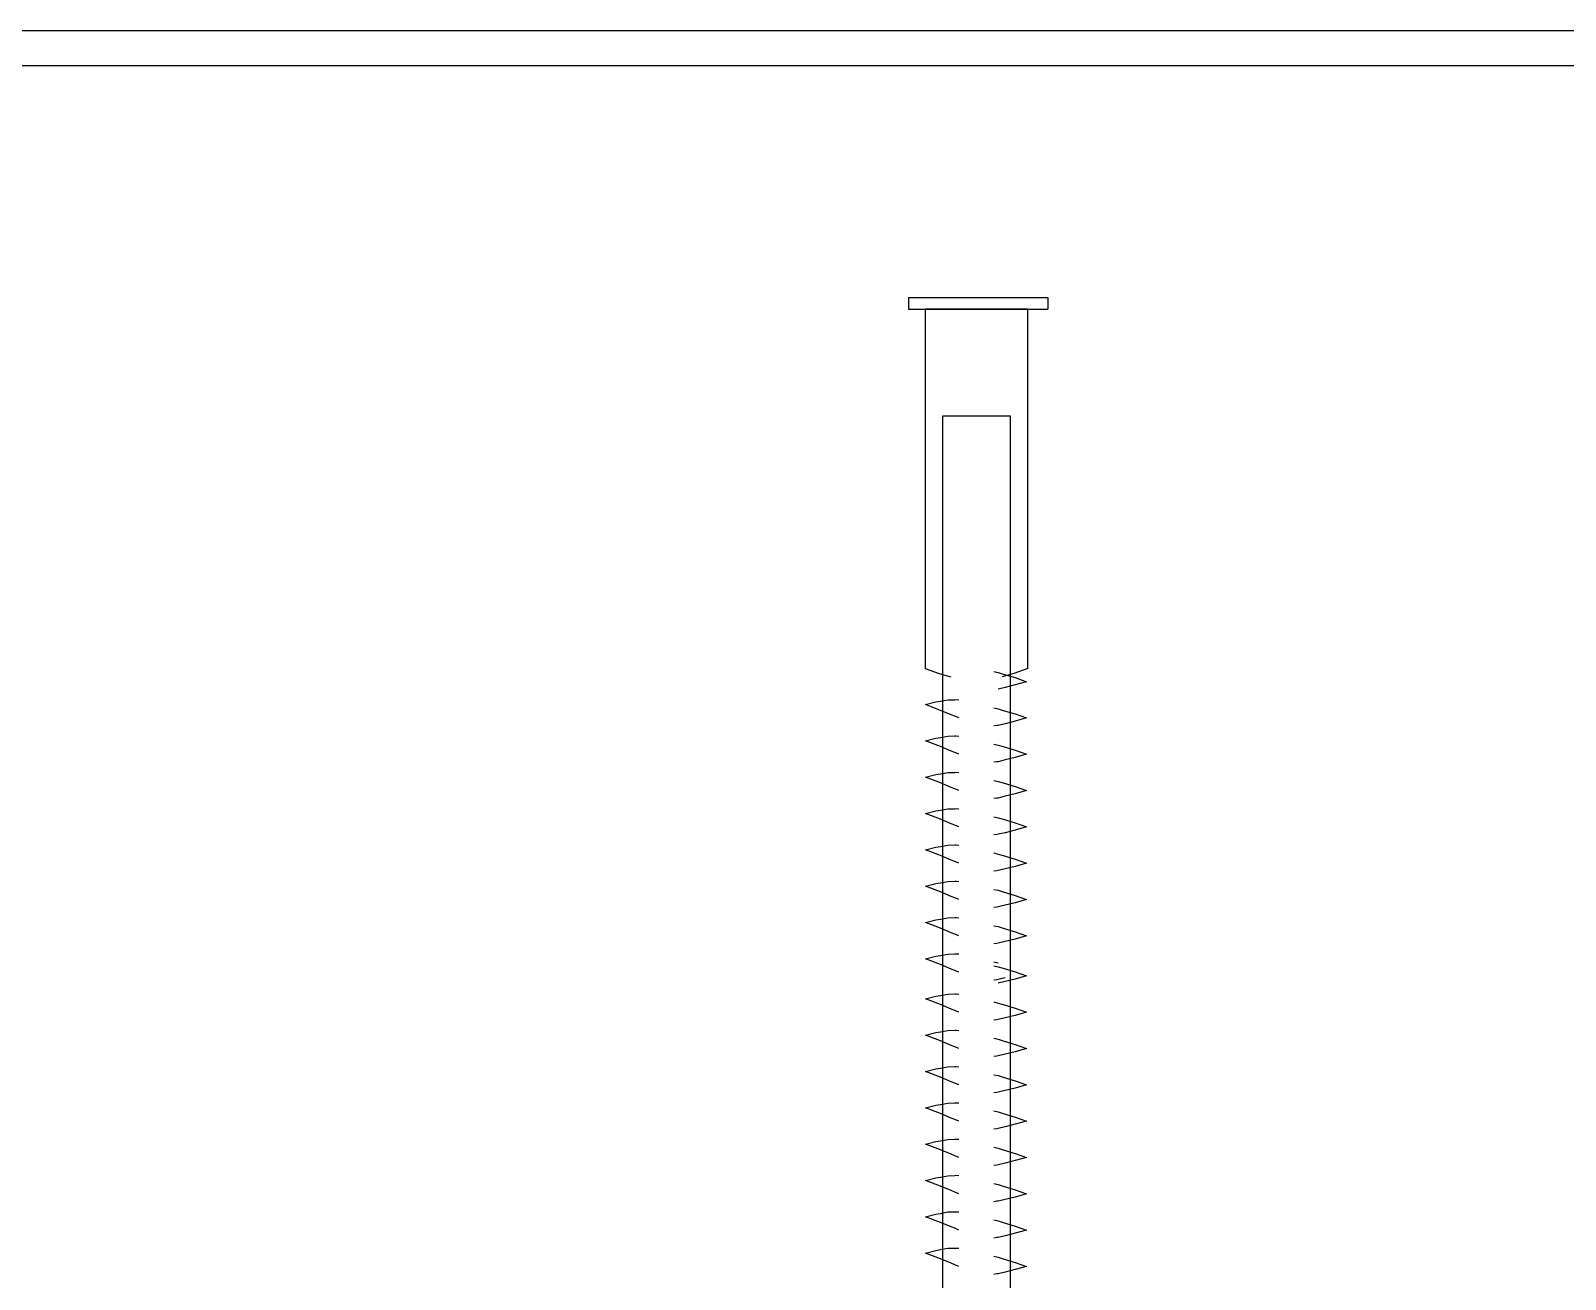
# Model space of a CAD drawing. Extents: x -11.9 to 9.3, y -3.9 to 3.8.
# Drawn here: x -6.562 to -5.239, y -2.779 to -1.703 of the extents above; entities that cross this region are included whole.
import ezdxf

# ---------------------------------------------------------------- set-up
doc = ezdxf.new("R2010")
doc.units = 0
doc.layers.add('SECTIONCUTEDGES', color=7, linetype='CONTINUOUS')

msp = doc.modelspace()

# ---------------------------------------------------------------- linework, layer by layer
at = {"layer": 'SECTIONCUTEDGES'}
for p, q in [((9.245, -1.7027), (-11.855, -1.7027)), ((-11.855, -1.7327), (9.245, -1.7327)), ((-5.805, -1.9327), (-5.685, -1.9327)), ((-5.805, -1.9327), (-5.805, -1.9427)), ((-5.805, -1.9427), (-5.685, -1.9427)), ((-5.7908, -1.9427), (-5.7908, -2.2528)), ((-5.7465, -1.9427), (-5.7908, -1.9427)), ((-5.7021, -1.9427), (-5.7465, -1.9427)), ((-5.7021, -2.2528), (-5.7021, -1.9427)), ((-5.685, -1.9327), (-5.685, -1.9427)), ((-5.7758, -2.0352), (-5.7758, -3.8182)), ((-5.7171, -2.0352), (-5.7758, -2.0352)), ((-5.7171, -3.8182), (-5.7171, -2.0352)), ((-5.7908, -2.2528), (-5.7787, -2.257)), ((-5.7787, -2.257), (-5.7686, -2.26)), ((-5.7316, -2.2553), (-5.7278, -2.2561)), ((-5.7278, -2.2561), (-5.7234, -2.2575)), ((-5.7142, -2.257), (-5.7244, -2.26)), ((-5.7234, -2.2575), (-5.7132, -2.2606)), ((-5.7021, -2.2528), (-5.7142, -2.257)), ((-5.7132, -2.2606), (-5.7033, -2.2641)), ((-5.7216, -2.269), (-5.7278, -2.2704)), ((-5.7132, -2.2668), (-5.7216, -2.269)), ((-5.7033, -2.2641), (-5.7132, -2.2668)), ((-5.7905, -2.2839), (-5.7816, -2.2816)), ((-5.7776, -2.2888), (-5.7905, -2.2839)), ((-5.7816, -2.2816), (-5.7776, -2.281)), ((-5.7776, -2.281), (-5.7711, -2.2798)), ((-5.7683, -2.2927), (-5.7776, -2.2888)), ((-5.7711, -2.2798), (-5.7651, -2.2796)), ((-5.7651, -2.2796), (-5.7641, -2.2795)), ((-5.7641, -2.2795), (-5.7617, -2.2797)), ((-5.7316, -2.2866), (-5.7278, -2.2875)), ((-5.7316, -2.2866), (-5.7278, -2.2875)), ((-5.7278, -2.2875), (-5.7234, -2.2888)), ((-5.7234, -2.2888), (-5.7132, -2.2919)), ((-5.7651, -2.2939), (-5.7683, -2.2927)), ((-5.7617, -2.2954), (-5.7651, -2.2939)), ((-5.729, -2.3019), (-5.7316, -2.3022)), ((-5.7278, -2.3018), (-5.729, -2.3019)), ((-5.7216, -2.3003), (-5.7278, -2.3018)), ((-5.7216, -2.3003), (-5.7278, -2.3018)), ((-5.7132, -2.2982), (-5.7216, -2.3003)), ((-5.7132, -2.2919), (-5.7033, -2.2954)), ((-5.7033, -2.2954), (-5.7132, -2.2982)), ((-5.7905, -2.3152), (-5.7816, -2.3129)), ((-5.7776, -2.3201), (-5.7905, -2.3152)), ((-5.7816, -2.3129), (-5.7776, -2.3123)), ((-5.7776, -2.3123), (-5.7711, -2.3111)), ((-5.7711, -2.3111), (-5.7651, -2.3109)), ((-5.7651, -2.3109), (-5.7641, -2.3109)), ((-5.7641, -2.3109), (-5.7617, -2.311)), ((-5.7683, -2.324), (-5.7776, -2.3201)), ((-5.7651, -2.3252), (-5.7683, -2.324)), ((-5.7617, -2.3267), (-5.7651, -2.3252)), ((-5.7316, -2.3179), (-5.7278, -2.3188)), ((-5.7316, -2.3179), (-5.7278, -2.3188)), ((-5.7278, -2.3188), (-5.7234, -2.3201)), ((-5.7234, -2.3201), (-5.7132, -2.3232)), ((-5.7132, -2.3232), (-5.7033, -2.3267)), ((-5.7033, -2.3267), (-5.7132, -2.3295)), ((-5.729, -2.3332), (-5.7316, -2.3336)), ((-5.7278, -2.3331), (-5.729, -2.3332)), ((-5.7216, -2.3316), (-5.7278, -2.3331)), ((-5.7216, -2.3316), (-5.7278, -2.3331)), ((-5.7132, -2.3295), (-5.7216, -2.3316)), ((-5.7905, -2.3465), (-5.7816, -2.3442)), ((-5.7776, -2.3514), (-5.7905, -2.3465)), ((-5.7816, -2.3442), (-5.7776, -2.3436)), ((-5.7776, -2.3436), (-5.7711, -2.3424)), ((-5.7683, -2.3554), (-5.7776, -2.3514)), ((-5.7711, -2.3424), (-5.7651, -2.3423)), ((-5.7651, -2.3566), (-5.7683, -2.3554)), ((-5.7651, -2.3423), (-5.7641, -2.3422)), ((-5.7641, -2.3422), (-5.7617, -2.3424)), ((-5.7316, -2.3492), (-5.7278, -2.3501)), ((-5.7316, -2.3492), (-5.7278, -2.3501)), ((-5.7278, -2.3501), (-5.7234, -2.3514)), ((-5.7234, -2.3514), (-5.7132, -2.3546)), ((-5.7132, -2.3546), (-5.7033, -2.358)), ((-5.7617, -2.358), (-5.7651, -2.3566)), ((-5.729, -2.3646), (-5.7316, -2.3649)), ((-5.7278, -2.3644), (-5.729, -2.3646)), ((-5.7216, -2.3629), (-5.7278, -2.3644)), ((-5.7216, -2.3629), (-5.7278, -2.3644)), ((-5.7132, -2.3608), (-5.7216, -2.3629)), ((-5.7033, -2.358), (-5.7132, -2.3608)), ((-5.7905, -2.3778), (-5.7816, -2.3755)), ((-5.7776, -2.3827), (-5.7905, -2.3778)), ((-5.7816, -2.3755), (-5.7776, -2.3749)), ((-5.7776, -2.3749), (-5.7711, -2.3738)), ((-5.7711, -2.3738), (-5.7651, -2.3736)), ((-5.7651, -2.3736), (-5.7641, -2.3735)), ((-5.7641, -2.3735), (-5.7617, -2.3737)), ((-5.7316, -2.3805), (-5.7278, -2.3814)), ((-5.7316, -2.3805), (-5.7278, -2.3814)), ((-5.7278, -2.3814), (-5.7234, -2.3827)), ((-5.7683, -2.3867), (-5.7776, -2.3827)), ((-5.7651, -2.3879), (-5.7683, -2.3867)), ((-5.7617, -2.3893), (-5.7651, -2.3879)), ((-5.7216, -2.3943), (-5.7278, -2.3957)), ((-5.7216, -2.3943), (-5.7278, -2.3957)), ((-5.7234, -2.3827), (-5.7132, -2.3859)), ((-5.7132, -2.3921), (-5.7216, -2.3943)), ((-5.7132, -2.3859), (-5.7033, -2.3893)), ((-5.7033, -2.3893), (-5.7132, -2.3921)), ((-5.7905, -2.4091), (-5.7816, -2.4068)), ((-5.7816, -2.4068), (-5.7776, -2.4062)), ((-5.7776, -2.4062), (-5.7711, -2.4051)), ((-5.7711, -2.4051), (-5.7651, -2.4049)), ((-5.7651, -2.4049), (-5.7641, -2.4048)), ((-5.7641, -2.4048), (-5.7617, -2.405)), ((-5.729, -2.3959), (-5.7316, -2.3962)), ((-5.7278, -2.3957), (-5.729, -2.3959)), ((-5.7776, -2.414), (-5.7905, -2.4091)), ((-5.7683, -2.418), (-5.7776, -2.414)), ((-5.7651, -2.4192), (-5.7683, -2.418)), ((-5.7617, -2.4206), (-5.7651, -2.4192)), ((-5.7316, -2.4118), (-5.7278, -2.4127)), ((-5.7316, -2.4118), (-5.7278, -2.4127)), ((-5.7278, -2.4127), (-5.7234, -2.414)), ((-5.7234, -2.414), (-5.7132, -2.4172)), ((-5.7132, -2.4172), (-5.7033, -2.4206)), ((-5.7033, -2.4206), (-5.7132, -2.4234)), ((-5.729, -2.4272), (-5.7316, -2.4275)), ((-5.7278, -2.427), (-5.729, -2.4272)), ((-5.7216, -2.4256), (-5.7278, -2.427)), ((-5.7216, -2.4256), (-5.7278, -2.427)), ((-5.7132, -2.4234), (-5.7216, -2.4256)), ((-5.7905, -2.4405), (-5.7816, -2.4381)), ((-5.7776, -2.4454), (-5.7905, -2.4405)), ((-5.7816, -2.4381), (-5.7776, -2.4375)), ((-5.7776, -2.4375), (-5.7711, -2.4364)), ((-5.7683, -2.4493), (-5.7776, -2.4454)), ((-5.7711, -2.4364), (-5.7651, -2.4362)), ((-5.7651, -2.4362), (-5.7641, -2.4361)), ((-5.7641, -2.4361), (-5.7617, -2.4363)), ((-5.7316, -2.4432), (-5.7278, -2.444)), ((-5.7316, -2.4432), (-5.7278, -2.444)), ((-5.7278, -2.444), (-5.7234, -2.4454)), ((-5.7234, -2.4454), (-5.7132, -2.4485)), ((-5.7651, -2.4505), (-5.7683, -2.4493)), ((-5.7617, -2.452), (-5.7651, -2.4505)), ((-5.729, -2.4585), (-5.7316, -2.4588)), ((-5.7278, -2.4583), (-5.729, -2.4585)), ((-5.7216, -2.4569), (-5.7278, -2.4583)), ((-5.7216, -2.4569), (-5.7278, -2.4583)), ((-5.7132, -2.4547), (-5.7216, -2.4569)), ((-5.7132, -2.4485), (-5.7033, -2.4519)), ((-5.7033, -2.4519), (-5.7132, -2.4547)), ((-5.7905, -2.4718), (-5.7816, -2.4694)), ((-5.7776, -2.4767), (-5.7905, -2.4718)), ((-5.7816, -2.4694), (-5.7776, -2.4688)), ((-5.7776, -2.4688), (-5.7711, -2.4677)), ((-5.7711, -2.4677), (-5.7651, -2.4675)), ((-5.7651, -2.4675), (-5.7641, -2.4674)), ((-5.7641, -2.4674), (-5.7617, -2.4676)), ((-5.7316, -2.4745), (-5.7278, -2.4753)), ((-5.7316, -2.4745), (-5.7278, -2.4753)), ((-5.7683, -2.4806), (-5.7776, -2.4767)), ((-5.7651, -2.4818), (-5.7683, -2.4806)), ((-5.7617, -2.4833), (-5.7651, -2.4818)), ((-5.7278, -2.4753), (-5.7234, -2.4767)), ((-5.7234, -2.4767), (-5.7132, -2.4798)), ((-5.7132, -2.486), (-5.7216, -2.4882)), ((-5.7132, -2.4798), (-5.7033, -2.4833)), ((-5.7033, -2.4833), (-5.7132, -2.486)), ((-5.7905, -2.5031), (-5.7816, -2.5008)), ((-5.7816, -2.5008), (-5.7776, -2.5002)), ((-5.7776, -2.5002), (-5.7711, -2.499)), ((-5.7711, -2.499), (-5.7651, -2.4988)), ((-5.7651, -2.4988), (-5.7641, -2.4987)), ((-5.7641, -2.4987), (-5.7617, -2.4989)), ((-5.729, -2.4898), (-5.7316, -2.4901)), ((-5.7278, -2.4896), (-5.729, -2.4898)), ((-5.7216, -2.4882), (-5.7278, -2.4896)), ((-5.7216, -2.4882), (-5.7278, -2.4896)), ((-5.7776, -2.508), (-5.7905, -2.5031)), ((-5.7683, -2.5119), (-5.7776, -2.508)), ((-5.7651, -2.5131), (-5.7683, -2.5119)), ((-5.7617, -2.5146), (-5.7651, -2.5131)), ((-5.7316, -2.5058), (-5.7278, -2.5066)), ((-5.7316, -2.509), (-5.7278, -2.5099)), ((-5.7278, -2.5099), (-5.7234, -2.5112)), ((-5.7234, -2.5112), (-5.7132, -2.5144)), ((-5.729, -2.5211), (-5.7316, -2.5214)), ((-5.7278, -2.5209), (-5.729, -2.5211)), ((-5.7216, -2.5195), (-5.7278, -2.5209)), ((-5.7216, -2.5227), (-5.7278, -2.5242)), ((-5.7132, -2.5206), (-5.7216, -2.5227)), ((-5.7132, -2.5144), (-5.7033, -2.5178)), ((-5.7033, -2.5178), (-5.7132, -2.5206)), ((-5.7905, -2.5376), (-5.7816, -2.5353)), ((-5.7776, -2.5425), (-5.7905, -2.5376)), ((-5.7816, -2.5353), (-5.7776, -2.5347)), ((-5.7776, -2.5347), (-5.7711, -2.5335)), ((-5.7711, -2.5335), (-5.7651, -2.5334)), ((-5.7651, -2.5334), (-5.7641, -2.5333)), ((-5.7641, -2.5333), (-5.7617, -2.5335)), ((-5.7316, -2.5403), (-5.7278, -2.5412)), ((-5.7316, -2.5403), (-5.7278, -2.5412)), ((-5.7683, -2.5465), (-5.7776, -2.5425)), ((-5.7651, -2.5477), (-5.7683, -2.5465)), ((-5.7617, -2.5491), (-5.7651, -2.5477)), ((-5.7278, -2.5412), (-5.7234, -2.5425)), ((-5.7234, -2.5425), (-5.7132, -2.5457)), ((-5.7132, -2.5519), (-5.7216, -2.5541)), ((-5.7132, -2.5457), (-5.7033, -2.5491)), ((-5.7033, -2.5491), (-5.7132, -2.5519)), ((-5.7905, -2.5689), (-5.7816, -2.5666)), ((-5.7816, -2.5666), (-5.7776, -2.566)), ((-5.7776, -2.566), (-5.7711, -2.5649)), ((-5.7711, -2.5649), (-5.7651, -2.5647)), ((-5.7651, -2.5647), (-5.7641, -2.5646)), ((-5.7641, -2.5646), (-5.7617, -2.5648)), ((-5.729, -2.5557), (-5.7316, -2.556)), ((-5.7278, -2.5555), (-5.729, -2.5557)), ((-5.7216, -2.5541), (-5.7278, -2.5555)), ((-5.7216, -2.5541), (-5.7278, -2.5555)), ((-5.7776, -2.5738), (-5.7905, -2.5689)), ((-5.7683, -2.5778), (-5.7776, -2.5738)), ((-5.7651, -2.579), (-5.7683, -2.5778)), ((-5.7617, -2.5804), (-5.7651, -2.579)), ((-5.7316, -2.5716), (-5.7278, -2.5725)), ((-5.7316, -2.5716), (-5.7278, -2.5725)), ((-5.7278, -2.5725), (-5.7234, -2.5738)), ((-5.7234, -2.5738), (-5.7132, -2.577)), ((-5.7132, -2.577), (-5.7033, -2.5804)), ((-5.729, -2.587), (-5.7316, -2.5873)), ((-5.7278, -2.5868), (-5.729, -2.587)), ((-5.7216, -2.5854), (-5.7278, -2.5868)), ((-5.7216, -2.5854), (-5.7278, -2.5868)), ((-5.7132, -2.5832), (-5.7216, -2.5854)), ((-5.7033, -2.5804), (-5.7132, -2.5832)), ((-5.7905, -2.6002), (-5.7816, -2.5979)), ((-5.7776, -2.6052), (-5.7905, -2.6002)), ((-5.7816, -2.5979), (-5.7776, -2.5973)), ((-5.7776, -2.5973), (-5.7711, -2.5962)), ((-5.7683, -2.6091), (-5.7776, -2.6052)), ((-5.7711, -2.5962), (-5.7651, -2.596)), ((-5.7651, -2.596), (-5.7641, -2.5959)), ((-5.7641, -2.5959), (-5.7617, -2.5961)), ((-5.7316, -2.603), (-5.7278, -2.6038)), ((-5.7316, -2.603), (-5.7278, -2.6038)), ((-5.7278, -2.6038), (-5.7234, -2.6052)), ((-5.7234, -2.6052), (-5.7132, -2.6083)), ((-5.7651, -2.6103), (-5.7683, -2.6091)), ((-5.7617, -2.6118), (-5.7651, -2.6103)), ((-5.729, -2.6183), (-5.7316, -2.6186)), ((-5.7278, -2.6181), (-5.729, -2.6183)), ((-5.7216, -2.6167), (-5.7278, -2.6181)), ((-5.7216, -2.6167), (-5.7278, -2.6181)), ((-5.7132, -2.6145), (-5.7216, -2.6167)), ((-5.7132, -2.6083), (-5.7033, -2.6117)), ((-5.7033, -2.6117), (-5.7132, -2.6145)), ((-5.7905, -2.6316), (-5.7816, -2.6292)), ((-5.7776, -2.6365), (-5.7905, -2.6316)), ((-5.7816, -2.6292), (-5.7776, -2.6286)), ((-5.7776, -2.6286), (-5.7711, -2.6275)), ((-5.7711, -2.6275), (-5.7651, -2.6273)), ((-5.7651, -2.6273), (-5.7641, -2.6272)), ((-5.7641, -2.6272), (-5.7617, -2.6274)), ((-5.7683, -2.6404), (-5.7776, -2.6365)), ((-5.7651, -2.6416), (-5.7683, -2.6404)), ((-5.7617, -2.6431), (-5.7651, -2.6416)), ((-5.7316, -2.6343), (-5.7278, -2.6351)), ((-5.7316, -2.6343), (-5.7278, -2.6351)), ((-5.7316, -2.6343), (-5.7278, -2.6351)), ((-5.7278, -2.6351), (-5.7234, -2.6365)), ((-5.7278, -2.6351), (-5.7234, -2.6365)), ((-5.7234, -2.6365), (-5.7132, -2.6396)), ((-5.7234, -2.6365), (-5.7132, -2.6396)), ((-5.7132, -2.6458), (-5.7216, -2.648)), ((-5.7132, -2.6458), (-5.7216, -2.648)), ((-5.7132, -2.6396), (-5.7033, -2.6431)), ((-5.7132, -2.6396), (-5.7033, -2.6431)), ((-5.7033, -2.6431), (-5.7132, -2.6458)), ((-5.7033, -2.6431), (-5.7132, -2.6458)), ((-5.7776, -2.66), (-5.7711, -2.6588)), ((-5.7776, -2.66), (-5.7711, -2.6588)), ((-5.7711, -2.6588), (-5.7651, -2.6586)), ((-5.7711, -2.6588), (-5.7651, -2.6586)), ((-5.7651, -2.6586), (-5.7641, -2.6585)), ((-5.7651, -2.6586), (-5.7641, -2.6585)), ((-5.7641, -2.6585), (-5.7617, -2.6587)), ((-5.7641, -2.6585), (-5.7617, -2.6587)), ((-5.729, -2.6496), (-5.7316, -2.6499)), ((-5.7278, -2.6494), (-5.729, -2.6496)), ((-5.7216, -2.648), (-5.7278, -2.6494)), ((-5.7216, -2.648), (-5.7278, -2.6494)), ((-5.7216, -2.648), (-5.7278, -2.6494)), ((-5.7905, -2.6629), (-5.7816, -2.6606)), ((-5.7905, -2.6629), (-5.7816, -2.6606)), ((-5.7776, -2.6678), (-5.7905, -2.6629)), ((-5.7776, -2.6678), (-5.7905, -2.6629)), ((-5.7816, -2.6606), (-5.7776, -2.66)), ((-5.7816, -2.6606), (-5.7776, -2.66)), ((-5.7683, -2.6717), (-5.7776, -2.6678)), ((-5.7683, -2.6717), (-5.7776, -2.6678)), ((-5.7651, -2.6729), (-5.7683, -2.6717)), ((-5.7651, -2.6729), (-5.7683, -2.6717)), ((-5.7617, -2.6744), (-5.7651, -2.6729)), ((-5.7617, -2.6744), (-5.7651, -2.6729)), ((-5.7316, -2.6656), (-5.7278, -2.6664)), ((-5.7316, -2.6656), (-5.7278, -2.6664)), ((-5.7316, -2.6656), (-5.7278, -2.6664)), ((-5.7316, -2.6656), (-5.7278, -2.6664)), ((-5.7278, -2.6664), (-5.7234, -2.6678)), ((-5.7278, -2.6664), (-5.7234, -2.6678)), ((-5.7234, -2.6678), (-5.7132, -2.6709)), ((-5.7234, -2.6678), (-5.7132, -2.6709)), ((-5.7132, -2.6709), (-5.7033, -2.6744)), ((-5.7132, -2.6709), (-5.7033, -2.6744)), ((-5.729, -2.6809), (-5.7316, -2.6812)), ((-5.729, -2.6809), (-5.7316, -2.6812)), ((-5.7278, -2.6807), (-5.729, -2.6809)), ((-5.7278, -2.6807), (-5.729, -2.6809)), ((-5.7216, -2.6793), (-5.7278, -2.6807)), ((-5.7216, -2.6793), (-5.7278, -2.6807)), ((-5.7216, -2.6793), (-5.7278, -2.6807)), ((-5.7216, -2.6793), (-5.7278, -2.6807)), ((-5.7132, -2.6771), (-5.7216, -2.6793)), ((-5.7132, -2.6771), (-5.7216, -2.6793)), ((-5.7033, -2.6744), (-5.7132, -2.6771)), ((-5.7033, -2.6744), (-5.7132, -2.6771)), ((-5.7905, -2.6942), (-5.7816, -2.6919)), ((-5.7905, -2.6942), (-5.7816, -2.6919)), ((-5.7776, -2.6991), (-5.7905, -2.6942)), ((-5.7776, -2.6991), (-5.7905, -2.6942)), ((-5.7816, -2.6919), (-5.7776, -2.6913)), ((-5.7816, -2.6919), (-5.7776, -2.6913)), ((-5.7776, -2.6913), (-5.7711, -2.6901)), ((-5.7776, -2.6913), (-5.7711, -2.6901)), ((-5.7683, -2.703), (-5.7776, -2.6991)), ((-5.7683, -2.703), (-5.7776, -2.6991)), ((-5.7711, -2.6901), (-5.7651, -2.6899)), ((-5.7711, -2.6901), (-5.7651, -2.6899)), ((-5.7651, -2.6899), (-5.7641, -2.6898)), ((-5.7651, -2.6899), (-5.7641, -2.6898)), ((-5.7641, -2.6898), (-5.7617, -2.69)), ((-5.7641, -2.6898), (-5.7617, -2.69)), ((-5.7316, -2.6969), (-5.7278, -2.6978)), ((-5.7316, -2.6969), (-5.7278, -2.6978)), ((-5.7316, -2.6969), (-5.7278, -2.6978)), ((-5.7316, -2.6969), (-5.7278, -2.6978)), ((-5.7278, -2.6978), (-5.7234, -2.6991)), ((-5.7278, -2.6978), (-5.7234, -2.6991)), ((-5.7234, -2.6991), (-5.7132, -2.7022)), ((-5.7234, -2.6991), (-5.7132, -2.7022)), ((-5.7651, -2.7042), (-5.7683, -2.703)), ((-5.7651, -2.7042), (-5.7683, -2.703)), ((-5.7617, -2.7057), (-5.7651, -2.7042)), ((-5.7617, -2.7057), (-5.7651, -2.7042)), ((-5.729, -2.7122), (-5.7316, -2.7126)), ((-5.729, -2.7122), (-5.7316, -2.7126)), ((-5.7278, -2.7121), (-5.729, -2.7122)), ((-5.7278, -2.7121), (-5.729, -2.7122)), ((-5.7216, -2.7106), (-5.7278, -2.7121)), ((-5.7216, -2.7106), (-5.7278, -2.7121)), ((-5.7216, -2.7106), (-5.7278, -2.7121)), ((-5.7216, -2.7106), (-5.7278, -2.7121)), ((-5.7132, -2.7085), (-5.7216, -2.7106)), ((-5.7132, -2.7085), (-5.7216, -2.7106)), ((-5.7132, -2.7022), (-5.7033, -2.7057)), ((-5.7132, -2.7022), (-5.7033, -2.7057)), ((-5.7033, -2.7057), (-5.7132, -2.7085)), ((-5.7033, -2.7057), (-5.7132, -2.7085)), ((-5.7905, -2.7255), (-5.7816, -2.7232)), ((-5.7905, -2.7255), (-5.7816, -2.7232)), ((-5.7776, -2.7304), (-5.7905, -2.7255)), ((-5.7776, -2.7304), (-5.7905, -2.7255)), ((-5.7816, -2.7232), (-5.7776, -2.7226)), ((-5.7816, -2.7232), (-5.7776, -2.7226)), ((-5.7776, -2.7226), (-5.7711, -2.7214)), ((-5.7776, -2.7226), (-5.7711, -2.7214)), ((-5.7711, -2.7214), (-5.7651, -2.7212)), ((-5.7711, -2.7214), (-5.7651, -2.7212)), ((-5.7651, -2.7212), (-5.7641, -2.7212)), ((-5.7651, -2.7212), (-5.7641, -2.7212)), ((-5.7641, -2.7212), (-5.7617, -2.7214)), ((-5.7641, -2.7212), (-5.7617, -2.7214)), ((-5.7683, -2.7343), (-5.7776, -2.7304)), ((-5.7683, -2.7343), (-5.7776, -2.7304)), ((-5.7651, -2.7355), (-5.7683, -2.7343)), ((-5.7651, -2.7355), (-5.7683, -2.7343)), ((-5.7617, -2.737), (-5.7651, -2.7355)), ((-5.7617, -2.737), (-5.7651, -2.7355)), ((-5.7316, -2.7282), (-5.7278, -2.7291)), ((-5.7316, -2.7282), (-5.7278, -2.7291)), ((-5.7316, -2.7282), (-5.7278, -2.7291)), ((-5.7316, -2.7282), (-5.7278, -2.7291)), ((-5.7278, -2.7291), (-5.7234, -2.7304)), ((-5.7278, -2.7291), (-5.7234, -2.7304)), ((-5.7234, -2.7304), (-5.7132, -2.7336)), ((-5.7234, -2.7304), (-5.7132, -2.7336)), ((-5.7132, -2.7336), (-5.7033, -2.737)), ((-5.7132, -2.7336), (-5.7033, -2.737)), ((-5.7033, -2.737), (-5.7132, -2.7398)), ((-5.7033, -2.737), (-5.7132, -2.7398)), ((-5.729, -2.7435), (-5.7316, -2.7439)), ((-5.729, -2.7435), (-5.7316, -2.7439)), ((-5.7278, -2.7434), (-5.729, -2.7435)), ((-5.7278, -2.7434), (-5.729, -2.7435)), ((-5.7216, -2.7419), (-5.7278, -2.7434)), ((-5.7216, -2.7419), (-5.7278, -2.7434)), ((-5.7216, -2.7419), (-5.7278, -2.7434)), ((-5.7216, -2.7419), (-5.7278, -2.7434)), ((-5.7132, -2.7398), (-5.7216, -2.7419)), ((-5.7132, -2.7398), (-5.7216, -2.7419)), ((-5.7905, -2.7568), (-5.7816, -2.7545)), ((-5.7905, -2.7568), (-5.7816, -2.7545)), ((-5.7776, -2.7617), (-5.7905, -2.7568)), ((-5.7776, -2.7617), (-5.7905, -2.7568)), ((-5.7816, -2.7545), (-5.7776, -2.7539)), ((-5.7816, -2.7545), (-5.7776, -2.7539)), ((-5.7776, -2.7539), (-5.7711, -2.7527)), ((-5.7776, -2.7539), (-5.7711, -2.7527)), ((-5.7683, -2.7657), (-5.7776, -2.7617)), ((-5.7683, -2.7657), (-5.7776, -2.7617)), ((-5.7711, -2.7527), (-5.7651, -2.7526)), ((-5.7711, -2.7527), (-5.7651, -2.7526)), ((-5.7651, -2.7526), (-5.7641, -2.7525)), ((-5.7651, -2.7526), (-5.7641, -2.7525)), ((-5.7641, -2.7525), (-5.7617, -2.7527)), ((-5.7641, -2.7525), (-5.7617, -2.7527)), ((-5.7316, -2.7595), (-5.7278, -2.7604)), ((-5.7316, -2.7595), (-5.7278, -2.7604)), ((-5.7316, -2.7595), (-5.7278, -2.7604)), ((-5.7278, -2.7604), (-5.7234, -2.7617)), ((-5.7234, -2.7617), (-5.7132, -2.7649)), ((-5.7132, -2.7649), (-5.7033, -2.7683)), ((-5.7651, -2.7669), (-5.7683, -2.7657)), ((-5.7651, -2.7669), (-5.7683, -2.7657)), ((-5.7617, -2.7683), (-5.7651, -2.7669)), ((-5.7617, -2.7683), (-5.7651, -2.7669)), ((-5.729, -2.7749), (-5.7316, -2.7752)), ((-5.729, -2.7749), (-5.7316, -2.7752)), ((-5.7278, -2.7747), (-5.729, -2.7749)), ((-5.7278, -2.7747), (-5.729, -2.7749)), ((-5.7216, -2.7732), (-5.7278, -2.7747)), ((-5.7216, -2.7732), (-5.7278, -2.7747)), ((-5.7216, -2.7732), (-5.7278, -2.7747)), ((-5.7132, -2.7711), (-5.7216, -2.7732)), ((-5.7033, -2.7683), (-5.7132, -2.7711))]:
    msp.add_line(p, q, dxfattribs=at)

doc.saveas('drawing.dxf')
